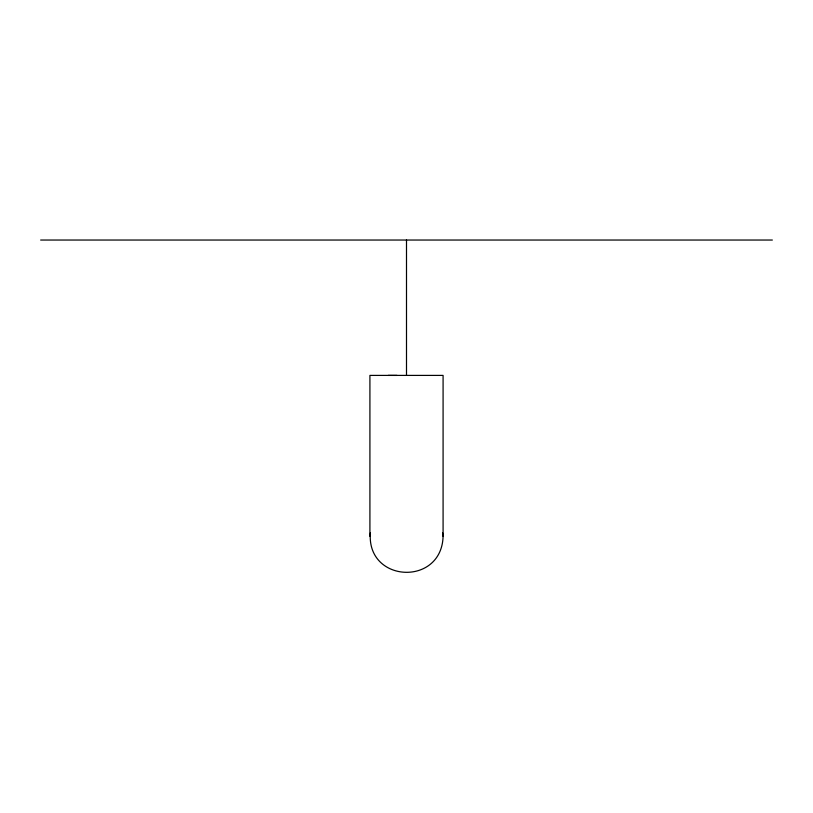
<?xml version="1.0" encoding="UTF-8"?>
<svg xmlns="http://www.w3.org/2000/svg" width="813" height="813" viewBox="0 0 813 813"><rect width="100%" height="100%" fill="white"/><g stroke="black" fill="none" stroke-linecap="round" stroke-linejoin="round"><path stroke-width="1.22" d="M369.915 536.377L369.915 375.403L443.085 375.403L443.085 536.377C441.622 586.661 366.328 582.972 370.382 532.83M40.65 240.038L772.35 240.038M388.208 375.403L397.029 375.413M442.618 532.83L443.085 536.377M406.5 240.038L406.5 375.403"/></g></svg>
